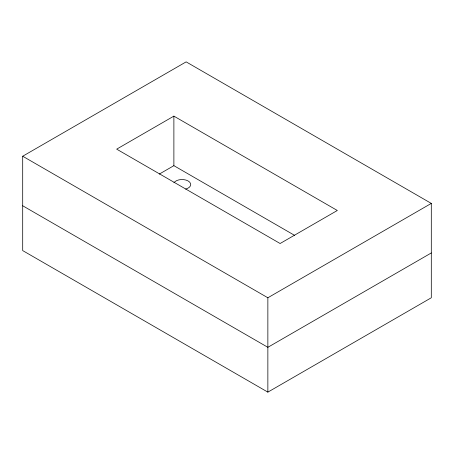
<?xml version="1.0" encoding="UTF-8"?>
<svg xmlns="http://www.w3.org/2000/svg" width="454" height="454" viewBox="0 0 454 454"><rect width="100%" height="100%" fill="white"/><g stroke="black" fill="none" stroke-linecap="round" stroke-linejoin="round"><path stroke-width="0.68" d="M22.7 156.227L186.14 61.869L431.3 203.409L431.3 297.773L267.86 392.131L22.7 250.591L22.7 156.227L267.86 297.773L431.3 203.409M173.882 116.128L116.678 149.15L280.118 243.514L337.322 210.486L173.882 116.128L173.882 165.665L294.47 235.286M159.275 174.098L173.882 165.665M431.3 252.952L267.86 347.31L22.7 205.77M267.86 297.773L267.86 392.131M173.933 182.786A8.666 5.005 0 0 1 187.962 180.874A8.666 5.005 0 0 1 185.652 189.091"/></g></svg>
